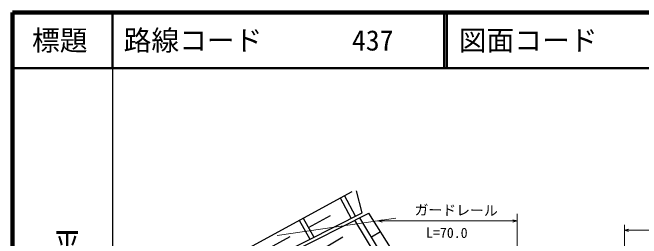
# Model space of a CAD drawing. Units: millimetres, scale not verified. Extents: x 40000 to 680000, y 20000 to 380000.
# Drawn here: x 40000 to 153286, y 339363 to 380000 of the extents above; entities that cross this region are included whole.
import ezdxf
from ezdxf.enums import TextEntityAlignment as Align

# ---------------------------------------------------------------- set-up
doc = ezdxf.new("R2010")
doc.units = ezdxf.units.MM
doc.header["$LTSCALE"] = 1000
for name, color, linetype, lineweight in [('M-BGD', 7, 'Continuous', 25), ('M-BMK-OTRS', 5, 'Continuous', 25), ('M-STR-HTXT', 7, 'Continuous', 13), ('M-TTL', 2, 'Continuous', 140), ('M-TTL-BAND', 7, 'Continuous', 25), ('M-TTL-LINE', 7, 'Continuous', 50)]:
    doc.layers.add(name, color=color, linetype=linetype, lineweight=lineweight)
doc.layers.add('M-TTL-TXT', color=7, linetype='Continuous')
doc.styles.add('@ＭＳ ゴシック', font='')
doc.styles.add('ＭＳ ゴシック', font='')
doc.styles.get('@ＭＳ ゴシック').set_extended_font_data('@MS Gothic')
doc.styles.get('ＭＳ ゴシック').set_extended_font_data('MS Gothic')

msp = doc.modelspace()

# ---------------------------------------------------------------- linework, layer by layer
at = {"layer": 'M-BGD'}
for p, q in [((102980, 343978), (101960, 347932)), ((98992, 346657), (100981, 342971)), ((101806, 343387), (99769, 347081)), ((87211, 336033), (102980, 343978)), ((87503, 335508), (104187, 343914)), ((93292, 341303), (97254, 343511)), ((111624, 332144), (104187, 343914)), ((91629, 342642), (93537, 339220)), ((92332, 343025), (94252, 339580)), ((106494, 334660), (101665, 342644)), ((107339, 335194), (102561, 343095)), ((104650, 339640), (106269, 340619)), ((86314, 337643), (90024, 339708)), ((95601, 337305), (99480, 339643))]:
    msp.add_line(p, q, dxfattribs=at)
at = {"layer": 'M-BMK-OTRS'}
msp.add_line((78491, 335477), (101147, 347832), dxfattribs=at)
at = {"layer": 'M-STR-HTXT'}
for p, q in [((130891, 323700), (130891, 343810)), ((87659, 339858), (109063, 342983)), ((130891, 342510), (105822, 342510)), ((150232, 321920), (150232, 341835)), ((150232, 340835), (344901, 340835))]:
    msp.add_line(p, q, dxfattribs=at)
for points in [[(106570, 342288), (105822, 342510), (106574, 342718)], [(130143, 342732), (130891, 342510), (130139, 342302)], [(150982, 340619), (150232, 340835), (150982, 341048)]]:
    msp.add_lwpolyline(points, dxfattribs=at)
at = {"layer": 'M-TTL'}
for p, q in [((40000, 380000), (40000, 20000)), ((680000, 380000), (40000, 380000))]:
    msp.add_line(p, q, dxfattribs=at)
at = {"layer": 'M-TTL-BAND'}
msp.add_line((58000, 370000), (58000, 20000), dxfattribs=at)
at = {"layer": 'M-TTL-LINE'}
for p, q in [((58000, 380000), (58000, 370000)), ((117750, 380000), (117750, 370000)), ((118250, 380000), (118250, 370000)), ((40000, 370000), (680000, 370000))]:
    msp.add_line(p, q, dxfattribs=at)

# ---------------------------------------------------------------- texts
at = {"layer": 'M-STR-HTXT', "style": 'ＭＳ ゴシック'}
for s, p in [('ガードレール', (112398, 343034)), ('L=70.0', (114480, 338955))]:
    msp.add_text(s, height=1833, rotation=359.5, dxfattribs=at).set_placement(p, align=Align.BOTTOM_LEFT)
at = {"layer": 'M-TTL-BAND', "style": '@ＭＳ ゴシック', "width": 1.4}
msp.add_text('平  面  図', height=3666, rotation=270, dxfattribs=at).set_placement((49777, 306475), align=Align.MIDDLE_RIGHT)
at = {"layer": 'M-TTL-TXT', "style": 'ＭＳ ゴシック'}
msp.add_text('標題', height=3666, dxfattribs=at).set_placement((48500, 375000), align=Align.MIDDLE_CENTER)
for s, p in [('路線コード', (60000, 375000)), ('437', (101142, 375000)), ('437', (101142, 375000)), ('437', (101142, 375000)), ('図面コード', (120380, 375000))]:
    msp.add_text(s, height=3666, dxfattribs=at).set_placement(p, align=Align.MIDDLE_LEFT)

doc.saveas('drawing.dxf')
